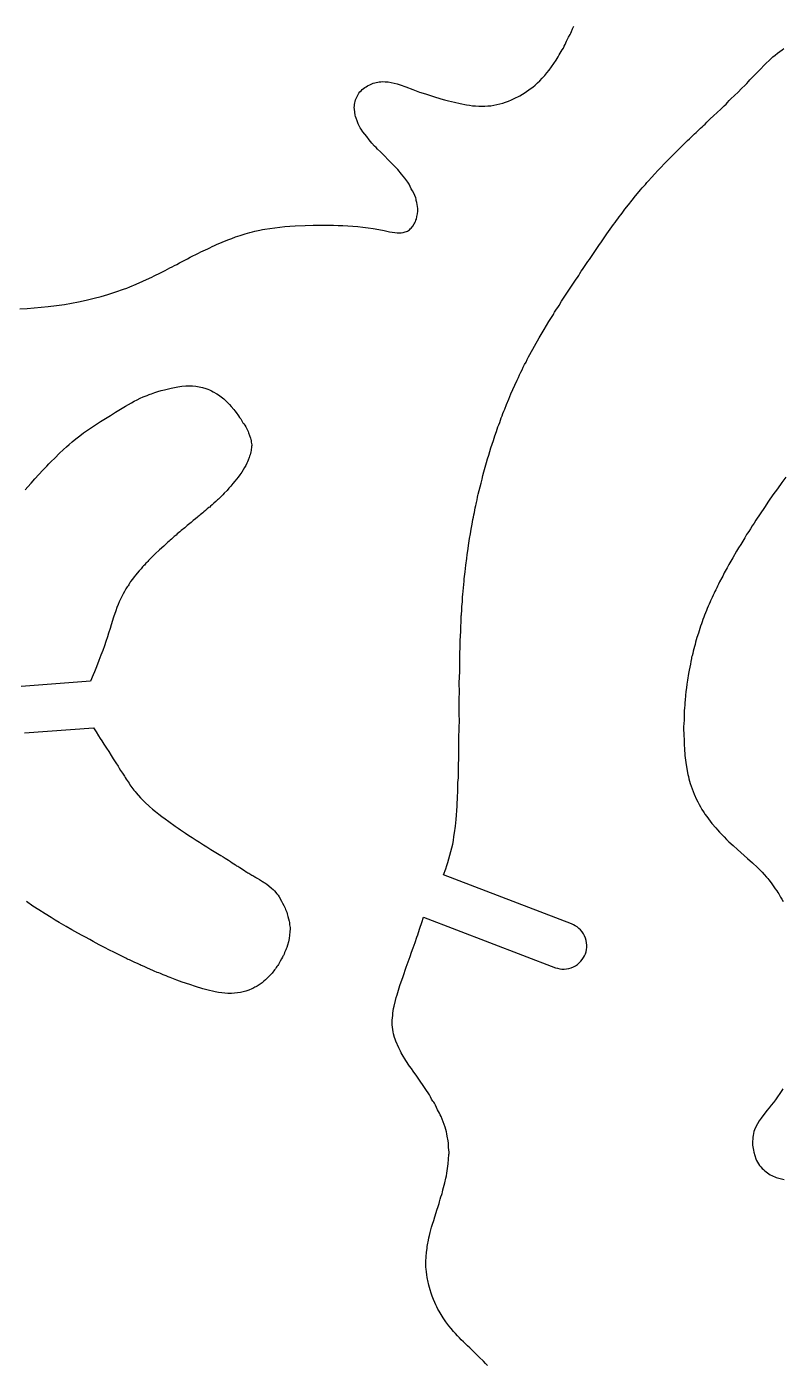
# Model space of a CAD drawing. Extents: x 0 to 1525, y 0 to 1525.
# Drawn here: x 234.2 to 393.9, y 542.6 to 825.1 of the extents above; entities that cross this region are included whole.
import ezdxf

# ---------------------------------------------------------------- set-up
doc = ezdxf.new("R2010")
doc.units = 0
doc.header["$MEASUREMENT"] = 0

msp = doc.modelspace()

# ---------------------------------------------------------------- linework, layer by layer
for points in [[(232.74, 765.54), (234.25, 765.61), (235.75, 765.71), (237.25, 765.84), (238.74, 765.99), (240.45, 766.2), (242.16, 766.46), (243.63, 766.71), (245.1, 766.99), (246.78, 767.35), (248.44, 767.75), (249.89, 768.14), (251.33, 768.55), (252.16, 768.81), (252.99, 769.08), (254.63, 769.65), (255.32, 769.9), (256, 770.17), (257.34, 770.75), (258.74, 771.36), (260.14, 771.98), (260.62, 772.22), (261.09, 772.46), (261.56, 772.7), (262.03, 772.94), (263, 773.4), (263.48, 773.64), (263.94, 773.9), (264.43, 774.16), (264.94, 774.4), (265.44, 774.65), (265.93, 774.91), (266.47, 775.22), (267.03, 775.5), (267.59, 775.79), (268.14, 776.08), (268.73, 776.4), (269.33, 776.69), (269.94, 776.98), (270.53, 777.28), (271, 777.53), (271.47, 777.77), (272.44, 778.21), (272.91, 778.43), (273.38, 778.66), (273.85, 778.89), (274.33, 779.11), (276.73, 780.09), (277.53, 780.4), (278.34, 780.69), (279.33, 781.03), (280.34, 781.35), (281.38, 781.65), (281.9, 781.79), (282.43, 781.91), (283.48, 782.13), (284.01, 782.24), (284.53, 782.34), (285.58, 782.51), (286.63, 782.66), (287.68, 782.79), (288.73, 782.89), (289.83, 782.99), (290.93, 783.06), (293.03, 783.15), (294.73, 783.18), (295.83, 783.19), (296.93, 783.19), (297.98, 783.19), (299.03, 783.18), (300.03, 783.15), (301.03, 783.11), (302.09, 783.06), (303.13, 782.99), (304.19, 782.91), (305.24, 782.8), (306.34, 782.65), (307.44, 782.49), (308.59, 782.29), (309.73, 782.05), (310.88, 781.81), (311.46, 781.7), (312.03, 781.62), (312.46, 781.58), (312.89, 781.56), (313.31, 781.58), (313.73, 781.63), (313.98, 781.68), (314.21, 781.75), (314.45, 781.85), (314.67, 781.95), (314.88, 782.08), (315.08, 782.23), (315.27, 782.39), (315.44, 782.57), (315.79, 783.01), (316.11, 783.46), (316.25, 783.7), (316.37, 783.95), (316.47, 784.22), (316.55, 784.49), (316.67, 785.03), (316.77, 785.58), (316.84, 786.12), (316.86, 786.4), (316.86, 786.68), (316.82, 787.12), (316.73, 787.54), (316.63, 787.96), (316.54, 788.39), (316.49, 788.66), (316.41, 788.93), (316.22, 789.44), (315.99, 789.94), (315.73, 790.42), (315.48, 790.89), (315.25, 791.36), (315, 791.82), (314.71, 792.26), (314.1, 793.13), (313.78, 793.56), (313.43, 793.96), (313.14, 794.28), (312.88, 794.61), (312.61, 794.93), (312.33, 795.25), (311.59, 796.03), (310.83, 796.79), (309.61, 798.05), (308.99, 798.67), (308.35, 799.27), (308.03, 799.57), (307.73, 799.88), (307.14, 800.53), (306.59, 801.21), (306.05, 801.89), (305.64, 802.41), (305.24, 802.94), (304.87, 803.49), (304.7, 803.77), (304.55, 804.06), (304.27, 804.63), (304.01, 805.22), (303.79, 805.82), (303.71, 806.12), (303.64, 806.43), (303.52, 807.07), (303.45, 807.72), (303.43, 808.04), (303.44, 808.37), (303.46, 808.69), (303.52, 809.01), (303.59, 809.33), (303.69, 809.64), (303.8, 809.95), (303.93, 810.24), (304.07, 810.53), (304.24, 810.81), (304.42, 811.07), (304.62, 811.33), (304.86, 811.58), (305.11, 811.82), (305.37, 812.03), (305.64, 812.24), (305.93, 812.42), (306.23, 812.59), (306.83, 812.91), (307.13, 813.04), (307.43, 813.16), (307.74, 813.26), (308.05, 813.35), (308.37, 813.41), (308.69, 813.46), (309.01, 813.5), (309.33, 813.51), (309.97, 813.5), (310.6, 813.44), (311.22, 813.34), (311.84, 813.2), (312.47, 813.03), (313.1, 812.82), (314.34, 812.38), (315.79, 811.85), (317.23, 811.31), (317.96, 811.06), (318.68, 810.83), (320.14, 810.38), (321.73, 809.89), (322.53, 809.66), (323.34, 809.45), (324.58, 809.14), (325.84, 808.86), (327.13, 808.62), (327.78, 808.52), (328.44, 808.43), (329.08, 808.37), (329.73, 808.33), (330.38, 808.32), (331.03, 808.33), (331.66, 808.37), (332.29, 808.43), (332.92, 808.53), (333.54, 808.65), (334.17, 808.8), (334.8, 808.97), (335.42, 809.17), (336.03, 809.4), (336.65, 809.66), (337.25, 809.93), (338.44, 810.53), (339.01, 810.86), (339.56, 811.22), (340.63, 811.98), (341.16, 812.37), (341.67, 812.79), (342.16, 813.23), (342.64, 813.69), (343.17, 814.23), (343.67, 814.79), (344.15, 815.36), (344.61, 815.96), (345.63, 817.32), (346.11, 818.03), (346.33, 818.39), (346.53, 818.76), (346.73, 819.14), (346.95, 819.5), (347.4, 820.23), (347.62, 820.59), (347.82, 820.97), (348.01, 821.35), (348.17, 821.74), (348.29, 822.04), (348.43, 822.34), (348.73, 822.91), (349.05, 823.49), (349.19, 823.78), (349.31, 824.08), (349.56, 824.67), (349.82, 825.26)], [(331.62, 542.28), (331.19, 542.73), (330.75, 543.17), (329.83, 544.03), (329.32, 544.51), (328.83, 545.01), (327.84, 546.01), (327.39, 546.44), (326.93, 546.86), (326.48, 547.28), (326.05, 547.73), (325.65, 548.16), (325.24, 548.59), (324.83, 549.03), (324.43, 549.47), (323.91, 550.07), (323.42, 550.69), (322.81, 551.51), (322.52, 551.92), (322.24, 552.35), (321.36, 553.76), (321.11, 554.2), (320.89, 554.66), (320.68, 555.13), (320.47, 555.6), (320.16, 556.25), (319.9, 556.91), (319.66, 557.59), (319.44, 558.27), (319.18, 559.26), (318.94, 560.25), (318.88, 560.55), (318.83, 560.85), (318.75, 561.45), (318.69, 562.05), (318.61, 562.65), (318.55, 563.04), (318.53, 563.44), (318.52, 563.84), (318.54, 564.24), (318.61, 565.23), (318.71, 566.22), (318.81, 567.02), (318.86, 567.41), (318.93, 567.8), (319.1, 568.79), (319.2, 569.28), (319.33, 569.77), (319.49, 570.36), (319.63, 570.95), (319.78, 571.54), (319.96, 572.12), (320.22, 572.91), (320.46, 573.71), (320.93, 575.3), (321.07, 575.7), (321.21, 576.09), (321.34, 576.48), (321.43, 576.89), (321.49, 577.15), (321.56, 577.4), (321.73, 577.89), (321.91, 578.38), (321.98, 578.63), (322.05, 578.89), (322.16, 579.39), (322.28, 579.89), (322.54, 580.89), (322.78, 581.89), (322.89, 582.38), (322.97, 582.89), (323.13, 583.88), (323.2, 584.38), (323.26, 584.88), (323.44, 586.85), (323.45, 587.1), (323.45, 587.34), (323.42, 587.83), (323.37, 588.32), (323.34, 588.8), (323.31, 589.29), (323.24, 589.77), (323.07, 590.73), (322.99, 591.2), (322.89, 591.68), (322.77, 592.15), (322.61, 592.61), (322.2, 593.74), (321.77, 594.86), (321.6, 595.24), (321.42, 595.6), (321.04, 596.32), (320.82, 596.79), (320.6, 597.27), (320.36, 597.72), (320.22, 597.94), (320.06, 598.15), (319.9, 598.36), (319.77, 598.57), (319.53, 599.03), (319.3, 599.48), (319.17, 599.7), (319.02, 599.91), (318.71, 600.35), (318.42, 600.8), (318.13, 601.25), (317.82, 601.68), (317.51, 602.11), (317.22, 602.56), (316.93, 603), (316.63, 603.44), (315.86, 604.47), (315.49, 605), (315.13, 605.53), (314.33, 606.75), (313.54, 607.99), (313.34, 608.33), (313.16, 608.68), (312.83, 609.39), (312.21, 610.84), (312.06, 611.2), (311.94, 611.57), (311.73, 612.33), (311.64, 612.8), (311.58, 613.28), (311.53, 613.76), (311.46, 614.24), (311.43, 614.48), (311.42, 614.73), (311.44, 615.22), (311.5, 615.71), (311.54, 616.2), (311.58, 616.7), (311.65, 617.2), (311.75, 617.71), (311.85, 618.2), (312.12, 619.4), (312.28, 620.01), (312.47, 620.59), (312.64, 621.07), (312.77, 621.57), (312.91, 622.07), (313.06, 622.56), (313.74, 624.5), (314.41, 626.41), (315.21, 628.66), (315.53, 629.59), (315.86, 630.52), (316.27, 631.65), (316.67, 632.79), (316.83, 633.27), (316.99, 633.75), (317.3, 634.71), (317.68, 635.86), (318.04, 637.01), (318.04, 637.01), (345.97, 626.33), (346.4, 626.2), (346.84, 626.1), (347.31, 626.05), (347.79, 626.04), (348.28, 626.08), (348.77, 626.17), (349.26, 626.31), (349.73, 626.5), (350.18, 626.74), (350.6, 627.02), (350.98, 627.34), (351.33, 627.69), (351.63, 628.06), (351.89, 628.46), (352.1, 628.86), (352.27, 629.28), (352.41, 629.71), (352.5, 630.15), (352.56, 630.62), (352.57, 631.1), (352.53, 631.59), (352.44, 632.08), (352.3, 632.57), (352.11, 633.04), (351.87, 633.49), (351.59, 633.91), (351.27, 634.29), (350.91, 634.64), (350.54, 634.94), (350.14, 635.2), (349.74, 635.41), (349.33, 635.58), (322.27, 645.93), (322.77, 647.24), (323.01, 647.9), (323.23, 648.56), (323.44, 649.33), (323.64, 650.1), (324.04, 651.65), (324.23, 652.44), (324.38, 653.23), (324.5, 654.03), (324.61, 654.82), (324.79, 656.23), (324.87, 656.94), (324.94, 657.64), (325.16, 660.47), (325.19, 661.18), (325.22, 661.9), (325.25, 662.61), (325.31, 663.32), (325.33, 663.73), (325.34, 664.13), (325.32, 664.94), (325.32, 665.2), (325.34, 665.45), (325.39, 665.95), (325.43, 666.45), (325.45, 666.71), (325.44, 666.96), (325.43, 667.37), (325.43, 667.77), (325.44, 668.18), (325.43, 668.58), (325.42, 668.84), (325.43, 669.09), (325.48, 669.59), (325.53, 670.09), (325.55, 670.35), (325.55, 670.6), (325.53, 671.41), (325.54, 672.22), (325.54, 673.02), (325.53, 673.83), (325.52, 674.64), (325.56, 675.45), (325.6, 676.26), (325.63, 677.06), (325.64, 678.47), (325.63, 679.88), (325.63, 683.09), (325.64, 684.5), (325.64, 685.2), (325.63, 685.9), (325.63, 686.71), (325.65, 687.51), (325.74, 689.11), (325.74, 689.61), (325.74, 690.12), (325.73, 690.62), (325.74, 691.12), (325.74, 691.62), (325.73, 692.13), (325.73, 692.63), (325.76, 693.13), (325.82, 693.62), (325.84, 694.12), (325.84, 694.63), (325.83, 695.13), (325.82, 695.64), (325.85, 696.14), (325.9, 696.63), (325.93, 697.13), (325.94, 697.64), (325.94, 698.14), (325.95, 698.65), (326, 699.15), (326.03, 699.39), (326.04, 699.64), (326.04, 700.15), (326.05, 700.65), (326.06, 700.9), (326.09, 701.15), (326.14, 701.65), (326.16, 702.15), (326.18, 702.65), (326.23, 703.15), (326.29, 703.65), (326.31, 704.15), (326.33, 704.65), (326.37, 705.15), (326.52, 706.55), (326.58, 707.26), (326.63, 707.96), (326.67, 708.47), (326.73, 708.97), (326.86, 709.97), (327.04, 711.38), (327.21, 712.78), (327.3, 713.59), (327.42, 714.39), (327.65, 715.99), (327.8, 716.99), (327.97, 717.99), (328.13, 718.99), (328.32, 719.99), (328.51, 720.99), (328.61, 721.49), (328.72, 721.99), (328.83, 722.48), (328.91, 722.98), (329, 723.48), (329.13, 723.97), (329.21, 724.27), (329.27, 724.57), (329.38, 725.16), (329.48, 725.76), (329.54, 726.06), (329.62, 726.36), (329.84, 727.14), (330.04, 727.93), (330.23, 728.72), (330.44, 729.51), (330.63, 730.3), (330.84, 731.08), (330.96, 731.57), (331.08, 732.06), (331.21, 732.55), (331.36, 733.03), (331.62, 733.81), (331.85, 734.59), (332.07, 735.38), (332.32, 736.16), (332.58, 736.92), (332.82, 737.69), (332.97, 738.18), (333.13, 738.65), (333.47, 739.6), (333.8, 740.56), (333.97, 741.04), (334.16, 741.51), (334.34, 741.98), (334.5, 742.46), (334.66, 742.94), (334.85, 743.4), (335.05, 743.88), (335.23, 744.35), (335.61, 745.3), (336.06, 746.42), (336.28, 746.98), (336.53, 747.53), (336.95, 748.45), (337.36, 749.37), (337.86, 750.47), (338.11, 751.01), (338.37, 751.55), (338.63, 752.1), (338.89, 752.66), (339.15, 753.2), (339.44, 753.74), (339.73, 754.27), (339.99, 754.81), (340.25, 755.35), (340.53, 755.88), (341.53, 757.64), (342.54, 759.39), (343.53, 761.12), (344.03, 761.98), (344.54, 762.84), (344.82, 763.26), (345.11, 763.68), (345.39, 764.1), (345.52, 764.32), (345.63, 764.55), (345.75, 764.78), (345.88, 765), (346.16, 765.42), (346.45, 765.83), (346.73, 766.25), (347.25, 767.12), (347.52, 767.55), (347.81, 767.96), (348.09, 768.38), (348.36, 768.81), (348.62, 769.24), (348.9, 769.66), (349.48, 770.48), (350.02, 771.33), (350.3, 771.75), (350.59, 772.16), (350.87, 772.57), (351.13, 773), (351.39, 773.44), (351.68, 773.85), (351.97, 774.26), (352.25, 774.69), (352.52, 775.12), (352.82, 775.54), (353.12, 775.96), (353.42, 776.38), (353.96, 777.22), (354.24, 777.64), (354.53, 778.04), (354.82, 778.45), (355.1, 778.86), (355.66, 779.7), (356.84, 781.37), (357.53, 782.35), (357.88, 782.84), (358.25, 783.32), (358.55, 783.72), (358.85, 784.14), (359.14, 784.55), (359.45, 784.95), (359.76, 785.35), (360.05, 785.75), (360.34, 786.16), (360.65, 786.55), (361.4, 787.49), (362.15, 788.44), (362.9, 789.36), (363.64, 790.29), (363.96, 790.68), (364.29, 791.05), (364.63, 791.43), (364.95, 791.81), (365.26, 792.19), (365.59, 792.56), (366.25, 793.29), (366.93, 794.03), (367.61, 794.77), (367.94, 795.12), (368.28, 795.47), (368.96, 796.16), (369.64, 796.88), (370.34, 797.58), (371.05, 798.28), (371.74, 798.99), (372.09, 799.33), (372.46, 799.66), (372.82, 800), (373.15, 800.36), (373.5, 800.72), (373.88, 801.07), (374.27, 801.4), (374.64, 801.75), (375.32, 802.45), (375.67, 802.8), (376.03, 803.12), (376.34, 803.4), (376.64, 803.68), (376.93, 803.96), (377.24, 804.23), (377.6, 804.56), (377.94, 804.92), (378.27, 805.28), (378.63, 805.62), (379.39, 806.3), (380.14, 807), (380.88, 807.71), (381.64, 808.41), (382, 808.76), (382.34, 809.12), (382.67, 809.49), (383.03, 809.85), (383.79, 810.56), (384.54, 811.29), (385.29, 812.03), (386.04, 812.77), (386.4, 813.14), (386.74, 813.52), (387.07, 813.91), (387.43, 814.29), (388.19, 815.05), (388.93, 815.81), (390.43, 817.32), (391.18, 818.03), (391.93, 818.73), (392.39, 819.13), (392.86, 819.5), (393.84, 820.21), (394.24, 820.49)], [(233.89, 727.29), (234.43, 727.9), (235.11, 728.67), (235.93, 729.59), (236.76, 730.5), (237.59, 731.4), (238.44, 732.3), (238.87, 732.75), (239.31, 733.19), (240.17, 734.06), (241.06, 734.93), (241.95, 735.77), (242.56, 736.33), (243.18, 736.87), (243.8, 737.4), (244.6, 738.05), (245.4, 738.68), (246.21, 739.29), (247.05, 739.89), (247.9, 740.47), (248.74, 741.03), (249.78, 741.7), (250.83, 742.36), (251.88, 743.01), (252.93, 743.65), (253.99, 744.29), (255.04, 744.93), (255.68, 745.31), (256.33, 745.68), (256.93, 746.01), (257.54, 746.32), (258.18, 746.64), (258.83, 746.93), (259.23, 747.09), (259.64, 747.24), (260.08, 747.42), (260.31, 747.51), (260.53, 747.59), (261.23, 747.82), (261.93, 748.03), (262.63, 748.23), (263.33, 748.41), (264.73, 748.75), (265.43, 748.91), (266.14, 749.04), (266.98, 749.15), (267.83, 749.24), (268.53, 749.27), (269.23, 749.25), (269.94, 749.19), (270.29, 749.14), (270.64, 749.07), (271.34, 748.9), (272.03, 748.68), (272.44, 748.53), (272.85, 748.37), (273.24, 748.2), (273.63, 748), (274.34, 747.58), (274.69, 747.36), (275.02, 747.12), (275.83, 746.48), (276.29, 746.08), (276.72, 745.65), (277.08, 745.28), (277.41, 744.89), (277.94, 744.28), (278.2, 743.96), (278.44, 743.63), (278.92, 742.93), (279.16, 742.59), (279.42, 742.25), (279.59, 742), (279.73, 741.72), (279.88, 741.45), (280.05, 741.21), (280.28, 740.91), (280.48, 740.58), (280.83, 739.91), (280.97, 739.63), (281.08, 739.35), (281.29, 738.78), (281.51, 738.22), (281.59, 737.93), (281.62, 737.78), (281.62, 737.63), (281.63, 737.49), (281.65, 737.34), (281.71, 737.05), (281.75, 736.76), (281.75, 736.61), (281.73, 736.46), (281.68, 736.16), (281.65, 735.86), (281.62, 735.57), (281.56, 735.27), (281.4, 734.68), (281.31, 734.39), (281.2, 734.11), (280.98, 733.51), (280.87, 733.21), (280.73, 732.92), (280.49, 732.44), (280.37, 732.2), (280.23, 731.97), (279.92, 731.5), (279.62, 731.03), (279.25, 730.46), (278.85, 729.92), (278.54, 729.5), (278.21, 729.09), (277.78, 728.58), (277.35, 728.07), (276.94, 727.61), (276.53, 727.16), (275.95, 726.55), (275.65, 726.25), (275.34, 725.96), (275.13, 725.76), (274.93, 725.55), (274.74, 725.34), (274.53, 725.14), (274.13, 724.79), (273.75, 724.44), (273.38, 724.12), (273.03, 723.8), (272.87, 723.65), (272.69, 723.52), (272.35, 723.25), (271.98, 722.93), (271.63, 722.61), (271.39, 722.41), (271.13, 722.21), (270.88, 722.02), (270.65, 721.81), (270.45, 721.64), (270.25, 721.47), (269.85, 721.15), (269.39, 720.77), (268.93, 720.39), (268.37, 719.94), (268.09, 719.71), (267.82, 719.47), (267.58, 719.26), (267.33, 719.07), (267.08, 718.87), (266.85, 718.66), (266.58, 718.42), (266.3, 718.19), (266.01, 717.96), (265.74, 717.72), (265.38, 717.4), (265.03, 717.07), (264.79, 716.86), (264.53, 716.65), (264.28, 716.45), (264.04, 716.23), (263.6, 715.82), (263.15, 715.41), (262.25, 714.57), (261.35, 713.73), (260.9, 713.3), (260.44, 712.87), (260.26, 712.69), (260.1, 712.5), (259.93, 712.32), (259.75, 712.14), (259.56, 711.96), (259.39, 711.77), (259.23, 711.57), (259.05, 711.39), (258.86, 711.21), (258.69, 711.01), (258.36, 710.62), (257.95, 710.16), (257.55, 709.68), (257.23, 709.3), (256.92, 708.9), (256.54, 708.39), (256.15, 707.89), (256.03, 707.73), (255.93, 707.57), (255.74, 707.22), (255.6, 706.99), (255.43, 706.79), (255.27, 706.58), (255.13, 706.36), (254.99, 706.08), (254.83, 705.82), (254.54, 705.29), (254.26, 704.75), (253.99, 704.19), (253.74, 703.63), (253.5, 703.07), (253.24, 702.4), (252.99, 701.73), (252.53, 700.37), (252.03, 698.79), (251.8, 698.01), (251.5, 697.02), (251.25, 696.24), (250.93, 695.26), (250.59, 694.29), (250.24, 693.32), (249.88, 692.36), (249.44, 691.21), (249.14, 690.45), (248.76, 689.5), (248.5, 688.83), (248.22, 688.16), (247.68, 686.84), (232.99, 685.73)], [(394.62, 729.97), (393.81, 728.84), (392.87, 727.52), (391.93, 726.19), (391.01, 724.88), (390.11, 723.56), (389.21, 722.21), (388.31, 720.86), (387.93, 720.27), (387.56, 719.67), (387.19, 719.07), (386.8, 718.49), (386.57, 718.15), (386.36, 717.81), (385.95, 717.11), (385.54, 716.41), (385.33, 716.07), (385.11, 715.73), (384.66, 715.05), (384.24, 714.35), (383.43, 712.93), (382.63, 711.52), (382.24, 710.82), (381.82, 710.12), (381.63, 709.77), (381.47, 709.41), (381.31, 709.05), (381.14, 708.69), (380.64, 707.81), (380.41, 707.36), (380.21, 706.9), (380.04, 706.54), (379.85, 706.18), (379.66, 705.82), (379.5, 705.45), (379.29, 704.99), (379.06, 704.54), (378.84, 704.08), (378.74, 703.85), (378.65, 703.61), (378.47, 703.14), (378.25, 702.68), (378.04, 702.22), (377.85, 701.76), (377.68, 701.29), (377.48, 700.83), (377.29, 700.36), (377.13, 699.89), (376.98, 699.41), (376.8, 698.94), (376.62, 698.47), (376.46, 697.99), (376.16, 697.03), (375.84, 696.08), (375.7, 695.6), (375.58, 695.12), (375.46, 694.63), (375.34, 694.15), (375.21, 693.67), (375.09, 693.18), (374.97, 692.69), (374.83, 692.2), (374.74, 691.91), (374.68, 691.62), (374.57, 691.02), (374.47, 690.43), (374.34, 689.84), (374.18, 689.15), (374.06, 688.45), (373.85, 687.05), (373.73, 686.25), (373.62, 685.45), (373.53, 684.65), (373.46, 683.84), (373.35, 682.83), (373.3, 682.32), (373.27, 681.81), (373.24, 681.2), (373.19, 680.59), (373.15, 679.98), (373.14, 679.37), (373.14, 679.01), (373.13, 678.65), (373.08, 677.94), (373.03, 677.22), (373.02, 676.86), (373.02, 676.5), (373.06, 675.88), (373.1, 675.27), (373.13, 674.66), (373.15, 674.04), (373.16, 673.32), (373.2, 672.6), (373.32, 671.17), (373.42, 670.16), (373.57, 669.16), (373.95, 667.17), (374.05, 666.69), (374.17, 666.2), (374.45, 665.23), (374.63, 664.66), (374.82, 664.1), (375.03, 663.53), (375.26, 662.98), (375.76, 661.88), (376.03, 661.34), (376.34, 660.81), (376.64, 660.3), (376.92, 659.78), (377.22, 659.27), (377.38, 659.02), (377.56, 658.78), (377.93, 658.29), (378.28, 657.78), (378.65, 657.29), (379.04, 656.81), (379.82, 655.88), (380.22, 655.42), (380.64, 654.98), (381.14, 654.47), (381.62, 653.95), (382.12, 653.44), (382.63, 652.95), (383.53, 652.12), (384.43, 651.3), (386.54, 649.41), (387.59, 648.46), (388.64, 647.49), (389.13, 647.01), (389.61, 646.5), (390.07, 645.98), (390.54, 645.47), (390.81, 645.17), (391.06, 644.86), (391.55, 644.24), (391.71, 644.04), (391.86, 643.83), (392.14, 643.4), (392.41, 642.97), (392.71, 642.55), (392.94, 642.24), (393.14, 641.9), (393.52, 641.21), (393.8, 640.77), (394.08, 640.34)], [(233.73, 675.91), (248.29, 677.01), (248.56, 676.58), (248.84, 676.15), (249.39, 675.29), (249.73, 674.77), (250.07, 674.25), (250.51, 673.56), (251.05, 672.7), (251.51, 672.01), (252.06, 671.14), (252.49, 670.45), (253.04, 669.58), (253.48, 668.88), (253.76, 668.45), (254.02, 668.01), (254.41, 667.39), (254.82, 666.78), (255.02, 666.48), (255.2, 666.17), (255.39, 665.86), (255.6, 665.57), (255.82, 665.28), (256.01, 664.99), (256.21, 664.69), (256.42, 664.4), (256.85, 663.82), (257.08, 663.54), (257.31, 663.27), (258.23, 662.22), (258.67, 661.76), (259.12, 661.33), (260.15, 660.38), (260.78, 659.84), (261.44, 659.31), (262.08, 658.79), (262.74, 658.29), (263.42, 657.79), (264.23, 657.19), (265.55, 656.26), (266.23, 655.77), (266.68, 655.47), (267.12, 655.17), (267.78, 654.72), (268.44, 654.28), (268.79, 654.06), (269.14, 653.82), (269.35, 653.67), (269.58, 653.54), (269.8, 653.4), (270.02, 653.25), (270.37, 653.03), (270.73, 652.82), (271.13, 652.55), (271.54, 652.29), (271.89, 652.07), (272.24, 651.85), (272.69, 651.58), (273.13, 651.31), (274.53, 650.45), (275.23, 650.01), (275.68, 649.74), (276.12, 649.45), (276.47, 649.24), (276.83, 649.02), (277.23, 648.75), (277.64, 648.49), (277.99, 648.27), (278.33, 648.03), (278.55, 647.88), (278.78, 647.75), (279, 647.61), (279.22, 647.47), (279.55, 647.25), (279.88, 647.04), (280.22, 646.83), (280.54, 646.61), (280.73, 646.49), (280.94, 646.39), (281.14, 646.29), (281.33, 646.16), (281.54, 646.01), (281.77, 645.89), (282.01, 645.78), (282.22, 645.64), (282.39, 645.52), (282.57, 645.43), (282.76, 645.33), (282.93, 645.23), (283.38, 644.95), (283.61, 644.82), (283.82, 644.67), (283.99, 644.56), (284.17, 644.46), (284.35, 644.35), (284.52, 644.24), (284.93, 643.94), (285.33, 643.65), (285.96, 643.14), (286.26, 642.86), (286.53, 642.57), (287.07, 641.96), (287.32, 641.64), (287.54, 641.29), (288.04, 640.41), (288.28, 639.95), (288.54, 639.48), (288.69, 639.2), (288.8, 638.91), (288.91, 638.61), (289.02, 638.32), (289.14, 638.03), (289.24, 637.73), (289.41, 637.14), (289.53, 636.64), (289.66, 636.15), (289.72, 635.9), (289.74, 635.64), (289.76, 635.38), (289.8, 635.12), (289.84, 634.83), (289.85, 634.52), (289.82, 633.91), (289.74, 633.2), (289.64, 632.49), (289.57, 632.14), (289.49, 631.79), (289.3, 631.09), (289.14, 630.59), (289.05, 630.34), (288.93, 630.09), (288.8, 629.8), (288.7, 629.51), (288.59, 629.21), (288.52, 629.07), (288.44, 628.93), (288.33, 628.74), (288.23, 628.56), (288.04, 628.18), (287.78, 627.72), (287.54, 627.26), (287.4, 627.03), (287.24, 626.81), (287.07, 626.6), (286.93, 626.37), (286.77, 626.11), (286.59, 625.87), (286.39, 625.63), (286.21, 625.39), (286.05, 625.18), (285.88, 624.98), (285.52, 624.6), (285.25, 624.3), (284.95, 624.01), (284.65, 623.73), (284.33, 623.47), (283.93, 623.15), (283.73, 623), (283.52, 622.86), (283.09, 622.56), (282.87, 622.42), (282.63, 622.3), (282.41, 622.19), (282.19, 622.06), (281.97, 621.94), (281.74, 621.84), (281.14, 621.61), (280.53, 621.4), (279.94, 621.24), (279.34, 621.1), (278.74, 621), (278.13, 620.93), (277.44, 620.89), (276.73, 620.9), (276.08, 620.92), (275.44, 620.99), (274.73, 621.09), (274.03, 621.21), (273.43, 621.34), (272.83, 621.48), (271.43, 621.86), (269.83, 622.36), (268.63, 622.75), (267.03, 623.29), (266.48, 623.5), (265.93, 623.71), (264.53, 624.22), (264.31, 624.31), (264.08, 624.41), (263.64, 624.6), (263.03, 624.82), (262.73, 624.94), (262.44, 625.07), (262.12, 625.21), (261.79, 625.34), (261.13, 625.6), (260.69, 625.8), (260.46, 625.91), (260.24, 626.01), (259.68, 626.24), (259.13, 626.5), (258.63, 626.71), (258.38, 626.81), (258.14, 626.93), (257.59, 627.19), (257.03, 627.44), (256.76, 627.56), (256.49, 627.7), (256.22, 627.84), (255.93, 627.96), (255.65, 628.08), (255.38, 628.23), (255.11, 628.37), (254.84, 628.5), (254.27, 628.77), (253.71, 629.04), (252.62, 629.59), (251.69, 630.06), (250.61, 630.62), (249.52, 631.19), (248.24, 631.87), (247.52, 632.26), (246.62, 632.75), (245.9, 633.14), (245, 633.63), (243.74, 634.33), (242.49, 635.04), (241.07, 635.86), (240.19, 636.38), (239.32, 636.91), (238.09, 637.67), (236.71, 638.56), (235.51, 639.35), (234.16, 640.28)], [(394.04, 600.75), (393.82, 600.4), (393.37, 599.73), (392.9, 599.08), (392.44, 598.41), (392.01, 597.83), (391.56, 597.27), (391.1, 596.72), (390.65, 596.15), (389.41, 594.56), (389.2, 594.27), (389, 593.98), (388.64, 593.37), (388.32, 592.74), (388.05, 592.09), (387.91, 591.7), (387.81, 591.3), (387.73, 590.9), (387.67, 590.49), (387.64, 590.09), (387.62, 589.67), (387.62, 589.26), (387.63, 588.85), (387.66, 588.48), (387.71, 588.11), (387.78, 587.75), (387.87, 587.39), (388.07, 586.68), (388.3, 585.97), (388.45, 585.59), (388.64, 585.23), (388.85, 584.89), (389.09, 584.56), (389.35, 584.24), (389.63, 583.94), (389.93, 583.66), (390.23, 583.39), (390.5, 583.17), (390.78, 582.96), (391.07, 582.77), (391.37, 582.59), (391.67, 582.42), (391.99, 582.27), (392.31, 582.14), (392.63, 582.02), (393.44, 581.76), (394.26, 581.56)]]:
    msp.add_lwpolyline(points)

doc.saveas('drawing.dxf')
